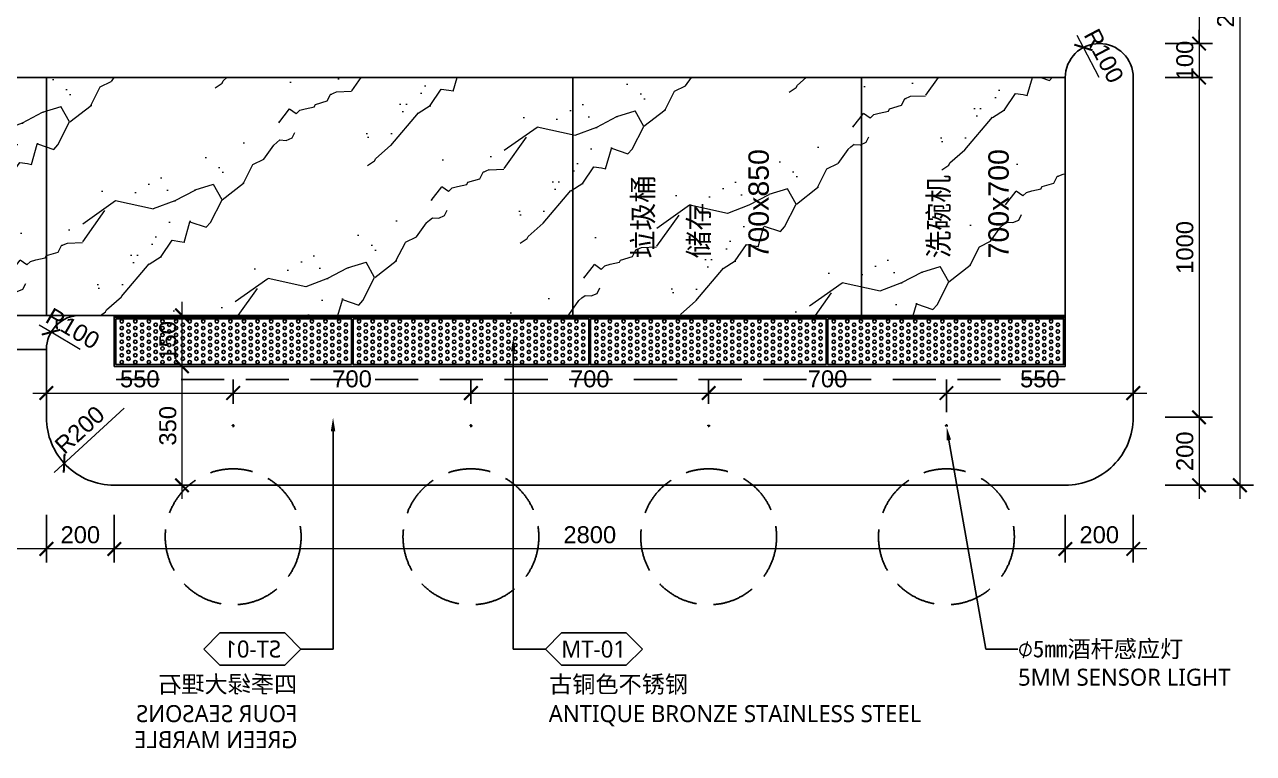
# Model space of a CAD drawing. Header units: millimetres. Extents: x 90086 to 135690, y -7745 to 15991.
# Drawn here: x 92664 to 96282, y 9575 to 11720 of the extents above; entities that cross this region are included whole.
import ezdxf
from ezdxf import colors
from ezdxf.entities.mleader import LeaderData, LeaderLine
from ezdxf.enums import TextEntityAlignment as Align
from ezdxf.math import Vec2, Vec3

# ---------------------------------------------------------------- set-up
doc = ezdxf.new("R2010")
doc.units = ezdxf.units.MM
for name, pattern in [('ACAD_ISO02W100', [15, 12, -3]), ('DASH', [0.35, 0.25, -0.1]), ('DASHED', [19.05, 12.7, -6.35]), ('HIDDEN2', [0.1875, 0.125, -0.0625])]:
    doc.linetypes.add(name, pattern=pattern)
doc.layers.get('Defpoints').update_dxf_attribs({"color": 250})
for name, color, linetype, lineweight in [('_ACM-A-ANNO-DIMS', 2, 'Continuous', 13), ('_ACM-A-ANNO-DIMS @ 20', 2, 'Continuous', 13), ('_ACM-A-ELVE-HACH', 251, 'Continuous', 9)]:
    doc.layers.add(name, color=color, linetype=linetype, lineweight=lineweight)
for name, color, linetype in [('FURN', 1, 'Continuous'), ('I-PL-FURN', 1, 'DASH'), ('I-PL-IDS-MILL', 40, 'Continuous'), ('I-PL-LIGHT', 1, 'HIDDEN2'), ('WALL TYPE$0$G-ANNO-NOTE-CH', 7, 'Continuous')]:
    doc.layers.add(name, color=color, linetype=linetype)
doc.styles.add('Arial', font='ARIALUNI.ttf')
doc.styles.add('Arial_1', font='arial.ttf', dxfattribs={"height": 75})
doc.styles.add('WALL TYPE$0$Aecom Chinese', font='Microsoft YaHei.ttf')
doc.dimstyles.new('Aec-Arch-M-注释性', dxfattribs={"dimscale": 2, "dimtxt": 2.5, "dimasz": 2, "dimexe": 2, "dimexo": 2, "dimgap": 0.8, "dimtad": 1, "dimdec": 0, "dimrnd": 5, "dimzin": 3, "dimdsep": 46, "dimtxsty": 'Arial', "dimblk": 'WALL TYPE$0$_ArchTick', "dimcen": 2.5, "dimdle": 2, "dimclrd": 256, "dimclrt": 256, "dimazin": 2, "dimtfac": 0.75, "dimtdec": 0, "dimtix": 1, "dimtmove": 2, "dimatfit": 2, "dimfxl": 5, "dimfxlon": 1, "dimtolj": 1, "dimtzin": 0, "dimlwd": -1, "dimarcsym": 0})

# ---------------------------------------------------------------- blocks, each defined once
blk = doc.blocks.new('WALL TYPE$0$_ArchTick')
at = {"color": 0, "linetype": 'ByBlock', "const_width": 0.15}
blk.add_lwpolyline([(-0.5, -0.5), (0.5, 0.5)], dxfattribs=at)
blk = doc.blocks.new('*D181')
at = {"layer": '_ACM-A-ANNO-DIMS', "transparency": 16777216}
for p, q in [((96121.9, 11664.4), (96121.9, 11704.4)), ((96121.9, 11664.4), (96121.9, 11564.4)), ((96121.9, 11564.4), (96121.9, 11524.4))]:
    blk.add_line(p, q, dxfattribs=at)
at = {"layer": '_ACM-A-ANNO-DIMS', "color": 0, "lineweight": -2, "transparency": 16777216}
for p, q in [((96021.9, 11664.4), (96161.9, 11664.4)), ((96021.9, 11564.4), (96161.9, 11564.4))]:
    blk.add_line(p, q, dxfattribs=at)
at = {"layer": 'Defpoints', "color": 0, "transparency": 16777216}
for p in [(95828.1, 11664.4), (95928.1, 11564.4), (96121.9, 11564.4)]:
    blk.add_point(p, dxfattribs=at)
at = {"layer": '_ACM-A-ANNO-DIMS', "transparency": 16777216, "xscale": 40, "yscale": 40, "zscale": 40}
for p, rotation in [((96121.9, 11664.4), 270), ((96121.9, 11564.4), 90)]:
    blk.add_blockref('WALL TYPE$0$_ArchTick', p, dxfattribs=dict(at, rotation=rotation))
at = {"layer": '_ACM-A-ANNO-DIMS', "transparency": 16777216, "insert": (96080.3, 11614.4), "char_height": 50, "attachment_point": 5, "rotation": 90, "style": 'Arial'}
blk.add_mtext('\\A1;100', dxfattribs=at)
blk = doc.blocks.new('*D182')
at = {"layer": '_ACM-A-ANNO-DIMS', "transparency": 16777216}
blk.add_line((96121.9, 11604.4), (96121.9, 10524.4), dxfattribs=at)
at = {"layer": '_ACM-A-ANNO-DIMS', "color": 0, "lineweight": -2, "transparency": 16777216}
for p, q in [((96021.9, 11564.4), (96161.9, 11564.4)), ((96021.9, 10564.4), (96161.9, 10564.4))]:
    blk.add_line(p, q, dxfattribs=at)
at = {"layer": 'Defpoints', "color": 0, "transparency": 16777216}
for p in [(95928.1, 11564.4), (95928.1, 10564.4), (96121.9, 10564.4)]:
    blk.add_point(p, dxfattribs=at)
at = {"layer": '_ACM-A-ANNO-DIMS', "transparency": 16777216, "xscale": 40, "yscale": 40, "zscale": 40}
for p, rotation in [((96121.9, 11564.4), 90), ((96121.9, 10564.4), 270)]:
    blk.add_blockref('WALL TYPE$0$_ArchTick', p, dxfattribs=dict(at, rotation=rotation))
at = {"layer": '_ACM-A-ANNO-DIMS', "transparency": 16777216, "insert": (96080.3, 11064.4), "char_height": 50, "attachment_point": 5, "rotation": 90, "style": 'Arial'}
blk.add_mtext('\\A1;1000', dxfattribs=at)
blk = doc.blocks.new('*D183')
at = {"layer": '_ACM-A-ANNO-DIMS', "transparency": 16777216}
blk.add_line((96121.9, 10604.4), (96121.9, 10324.4), dxfattribs=at)
at = {"layer": '_ACM-A-ANNO-DIMS', "color": 0, "lineweight": -2, "transparency": 16777216}
for p, q in [((96021.9, 10564.4), (96161.9, 10564.4)), ((96021.9, 10364.4), (96161.9, 10364.4))]:
    blk.add_line(p, q, dxfattribs=at)
at = {"layer": 'Defpoints', "color": 0, "transparency": 16777216}
for p in [(95928.1, 10564.4), (95928.1, 10364.4), (96121.9, 10364.4)]:
    blk.add_point(p, dxfattribs=at)
at = {"layer": '_ACM-A-ANNO-DIMS', "transparency": 16777216, "xscale": 40, "yscale": 40, "zscale": 40}
for p, rotation in [((96121.9, 10564.4), 90), ((96121.9, 10364.4), 270)]:
    blk.add_blockref('WALL TYPE$0$_ArchTick', p, dxfattribs=dict(at, rotation=rotation))
at = {"layer": '_ACM-A-ANNO-DIMS', "transparency": 16777216, "insert": (96080.3, 10464.4), "char_height": 50, "attachment_point": 5, "rotation": 90, "style": 'Arial'}
blk.add_mtext('\\A1;200', dxfattribs=at)
blk = doc.blocks.new('*D184')
at = {"layer": '_ACM-A-ANNO-DIMS', "transparency": 16777216}
blk.add_line((96121.9, 12604.4), (96121.9, 11624.4), dxfattribs=at)
at = {"layer": '_ACM-A-ANNO-DIMS', "color": 0, "lineweight": -2, "transparency": 16777216}
for p, q in [((96021.9, 12564.4), (96161.9, 12564.4)), ((96021.9, 11664.4), (96161.9, 11664.4))]:
    blk.add_line(p, q, dxfattribs=at)
at = {"layer": 'Defpoints', "color": 0, "transparency": 16777216}
for p in [(95928.1, 12564.4), (95928.1, 11664.4), (96121.9, 11664.4)]:
    blk.add_point(p, dxfattribs=at)
at = {"layer": '_ACM-A-ANNO-DIMS', "transparency": 16777216, "xscale": 40, "yscale": 40, "zscale": 40}
for p, rotation in [((96121.9, 12564.4), 90), ((96121.9, 11664.4), 270)]:
    blk.add_blockref('WALL TYPE$0$_ArchTick', p, dxfattribs=dict(at, rotation=rotation))
at = {"layer": '_ACM-A-ANNO-DIMS', "transparency": 16777216, "insert": (96080.3, 12114.4), "char_height": 50, "attachment_point": 5, "rotation": 90, "style": 'Arial'}
blk.add_mtext('\\A1;900', dxfattribs=at)
blk = doc.blocks.new('*D189')
at = {"layer": '_ACM-A-ANNO-DIMS', "transparency": 16777216}
blk.add_line((96242, 13254.4), (96242, 10324.4), dxfattribs=at)
at = {"layer": '_ACM-A-ANNO-DIMS', "color": 0, "lineweight": -2, "transparency": 16777216}
for p, q in [((96142, 13214.4), (96282, 13214.4)), ((96142, 10364.4), (96282, 10364.4))]:
    blk.add_line(p, q, dxfattribs=at)
at = {"layer": 'Defpoints', "color": 0, "transparency": 16777216}
for p in [(95828.1, 13214.4), (95928.1, 10364.4), (96242, 10364.4)]:
    blk.add_point(p, dxfattribs=at)
at = {"layer": '_ACM-A-ANNO-DIMS', "transparency": 16777216, "xscale": 40, "yscale": 40, "zscale": 40}
for p, rotation in [((96242, 13214.4), 90), ((96242, 10364.4), 270)]:
    blk.add_blockref('WALL TYPE$0$_ArchTick', p, dxfattribs=dict(at, rotation=rotation))
at = {"layer": '_ACM-A-ANNO-DIMS', "transparency": 16777216, "insert": (96200.5, 11789.4), "char_height": 50, "attachment_point": 5, "rotation": 90, "style": 'Arial'}
blk.add_mtext('\\A1;2850', dxfattribs=at)
blk = doc.blocks.new('*D366')
at = {"layer": '_ACM-A-ANNO-DIMS', "transparency": 16777216}
for p, q in [((95781.6, 11652.9), (95763, 11688.3)), ((95828.1, 11564.4), (95781.6, 11652.9))]:
    blk.add_line(p, q, dxfattribs=at)
at = {"layer": 'Defpoints', "color": 0, "transparency": 16777216}
for p in [(95781.6, 11652.9), (95828.1, 11564.4)]:
    blk.add_point(p, dxfattribs=at)
at = {"layer": '_ACM-A-ANNO-DIMS', "transparency": 16777216, "xscale": 40, "yscale": 40, "zscale": 40, "rotation": 297.7458482280069}
blk.add_blockref('WALL TYPE$0$_ArchTick', (95781.6, 11652.9), dxfattribs=at)
at = {"layer": '_ACM-A-ANNO-DIMS', "transparency": 16777216, "insert": (95841.6, 11628), "char_height": 50, "attachment_point": 5, "rotation": 297.7458, "style": 'Arial'}
blk.add_mtext('\\A1;R100', dxfattribs=at)
blk = doc.blocks.new('*D191')
at = {"layer": '_ACM-A-ANNO-DIMS', "color": 0, "lineweight": -2, "transparency": 16777216}
for p, q in [((95728.1, 10277), (95728.1, 10137)), ((95928.1, 10277), (95928.1, 10137))]:
    blk.add_line(p, q, dxfattribs=at)
at = {"layer": '_ACM-A-ANNO-DIMS', "transparency": 16777216}
blk.add_line((95968.1, 10177), (95688.1, 10177), dxfattribs=at)
at = {"layer": 'Defpoints', "color": 0, "transparency": 16777216}
for p in [(95928.1, 10564.4), (95728.1, 10364.4), (95728.1, 10177)]:
    blk.add_point(p, dxfattribs=at)
at = {"layer": '_ACM-A-ANNO-DIMS', "transparency": 16777216, "xscale": 40, "yscale": 40, "zscale": 40, "rotation": 180}
blk.add_blockref('WALL TYPE$0$_ArchTick', (95728.1, 10177), dxfattribs=at)
at = {"layer": '_ACM-A-ANNO-DIMS', "transparency": 16777216, "xscale": 40, "yscale": 40, "zscale": 40}
blk.add_blockref('WALL TYPE$0$_ArchTick', (95928.1, 10177), dxfattribs=at)
at = {"layer": '_ACM-A-ANNO-DIMS', "transparency": 16777216, "insert": (95828.1, 10218.5), "char_height": 50, "attachment_point": 5, "style": 'Arial'}
blk.add_mtext('\\A1;200', dxfattribs=at)
blk = doc.blocks.new('*D192')
at = {"layer": '_ACM-A-ANNO-DIMS', "color": 0, "lineweight": -2, "transparency": 16777216}
for p, q in [((92928.1, 10277), (92928.1, 10137)), ((95728.1, 10277), (95728.1, 10137))]:
    blk.add_line(p, q, dxfattribs=at)
at = {"layer": '_ACM-A-ANNO-DIMS', "transparency": 16777216}
blk.add_line((95768.1, 10177), (92888.1, 10177), dxfattribs=at)
at = {"layer": 'Defpoints', "color": 0, "transparency": 16777216}
for p in [(92928.1, 10364.4), (95728.1, 10364.4), (92928.1, 10177)]:
    blk.add_point(p, dxfattribs=at)
at = {"layer": '_ACM-A-ANNO-DIMS', "transparency": 16777216, "xscale": 40, "yscale": 40, "zscale": 40, "rotation": 180}
blk.add_blockref('WALL TYPE$0$_ArchTick', (92928.1, 10177), dxfattribs=at)
at = {"layer": '_ACM-A-ANNO-DIMS', "transparency": 16777216, "xscale": 40, "yscale": 40, "zscale": 40}
blk.add_blockref('WALL TYPE$0$_ArchTick', (95728.1, 10177), dxfattribs=at)
at = {"layer": '_ACM-A-ANNO-DIMS', "transparency": 16777216, "insert": (94328.1, 10218.5), "char_height": 50, "attachment_point": 5, "style": 'Arial'}
blk.add_mtext('\\A1;2800', dxfattribs=at)
blk = doc.blocks.new('*D193')
at = {"layer": '_ACM-A-ANNO-DIMS', "color": 0, "lineweight": -2, "transparency": 16777216}
for p, q in [((92728.1, 10277), (92728.1, 10137)), ((92928.1, 10277), (92928.1, 10137))]:
    blk.add_line(p, q, dxfattribs=at)
at = {"layer": '_ACM-A-ANNO-DIMS', "transparency": 16777216}
blk.add_line((92968.1, 10177), (92688.1, 10177), dxfattribs=at)
at = {"layer": 'Defpoints', "color": 0, "transparency": 16777216}
for p in [(92728.1, 10364.4), (92928.1, 10364.4), (92728.1, 10177)]:
    blk.add_point(p, dxfattribs=at)
at = {"layer": '_ACM-A-ANNO-DIMS', "transparency": 16777216, "xscale": 40, "yscale": 40, "zscale": 40, "rotation": 180}
blk.add_blockref('WALL TYPE$0$_ArchTick', (92728.1, 10177), dxfattribs=at)
at = {"layer": '_ACM-A-ANNO-DIMS', "transparency": 16777216, "xscale": 40, "yscale": 40, "zscale": 40}
blk.add_blockref('WALL TYPE$0$_ArchTick', (92928.1, 10177), dxfattribs=at)
at = {"layer": '_ACM-A-ANNO-DIMS', "transparency": 16777216, "insert": (92828.1, 10218.5), "char_height": 50, "attachment_point": 5, "style": 'Arial'}
blk.add_mtext('\\A1;200', dxfattribs=at)
blk = doc.blocks.new('*D194')
at = {"layer": '_ACM-A-ANNO-DIMS', "color": 0, "lineweight": -2, "transparency": 16777216}
for p, q in [((91438.2, 10277), (91438.2, 10137)), ((92728.1, 10277), (92728.1, 10137))]:
    blk.add_line(p, q, dxfattribs=at)
at = {"layer": '_ACM-A-ANNO-DIMS', "transparency": 16777216}
blk.add_line((92768.1, 10177), (91398.2, 10177), dxfattribs=at)
at = {"layer": 'Defpoints', "color": 0, "transparency": 16777216}
for p in [(91438.2, 10364.4), (92728.1, 10364.4), (91438.2, 10177)]:
    blk.add_point(p, dxfattribs=at)
at = {"layer": '_ACM-A-ANNO-DIMS', "transparency": 16777216, "xscale": 40, "yscale": 40, "zscale": 40, "rotation": 180}
blk.add_blockref('WALL TYPE$0$_ArchTick', (91438.2, 10177), dxfattribs=at)
at = {"layer": '_ACM-A-ANNO-DIMS', "transparency": 16777216, "xscale": 40, "yscale": 40, "zscale": 40}
blk.add_blockref('WALL TYPE$0$_ArchTick', (92728.1, 10177), dxfattribs=at)
at = {"layer": '_ACM-A-ANNO-DIMS', "transparency": 16777216, "insert": (92083.2, 10218.5), "char_height": 50, "attachment_point": 5, "style": 'Arial'}
blk.add_mtext('\\A1;1290', dxfattribs=at)
blk = doc.blocks.new('*D195')
at = {"layer": '_ACM-A-ANNO-DIMS', "transparency": 16777216}
blk.add_line((93127.5, 10674.4), (93127.5, 10904.4), dxfattribs=at)
at = {"layer": '_ACM-A-ANNO-DIMS', "color": 0, "lineweight": -2, "transparency": 16777216}
for p, q in [((93027.5, 10864.4), (93167.5, 10864.4)), ((93027.5, 10714.4), (93167.5, 10714.4))]:
    blk.add_line(p, q, dxfattribs=at)
at = {"layer": 'Defpoints', "color": 0, "transparency": 16777216}
for p in [(92928.1, 10864.4), (93127.5, 10864.4), (92928.1, 10714.4)]:
    blk.add_point(p, dxfattribs=at)
at = {"layer": '_ACM-A-ANNO-DIMS', "transparency": 16777216, "xscale": 40, "yscale": 40, "zscale": 40}
for p, rotation in [((93127.5, 10864.4), 90), ((93127.5, 10714.4), 270)]:
    blk.add_blockref('WALL TYPE$0$_ArchTick', p, dxfattribs=dict(at, rotation=rotation))
at = {"layer": '_ACM-A-ANNO-DIMS', "transparency": 16777216, "insert": (93085.9, 10789.4), "char_height": 50, "attachment_point": 5, "rotation": 90, "style": 'Arial'}
blk.add_mtext('\\A1;150', dxfattribs=at)
blk = doc.blocks.new('*D196')
at = {"layer": '_ACM-A-ANNO-DIMS', "transparency": 16777216}
blk.add_line((93127.5, 10324.4), (93127.5, 10754.4), dxfattribs=at)
at = {"layer": '_ACM-A-ANNO-DIMS', "color": 0, "lineweight": -2, "transparency": 16777216}
for p, q in [((93027.5, 10714.4), (93167.5, 10714.4)), ((93027.5, 10364.4), (93167.5, 10364.4))]:
    blk.add_line(p, q, dxfattribs=at)
at = {"layer": 'Defpoints', "color": 0, "transparency": 16777216}
for p in [(92928.1, 10714.4), (93127.5, 10714.4), (92928.1, 10364.4)]:
    blk.add_point(p, dxfattribs=at)
at = {"layer": '_ACM-A-ANNO-DIMS', "transparency": 16777216, "xscale": 40, "yscale": 40, "zscale": 40}
for p, rotation in [((93127.5, 10714.4), 90), ((93127.5, 10364.4), 270)]:
    blk.add_blockref('WALL TYPE$0$_ArchTick', p, dxfattribs=dict(at, rotation=rotation))
at = {"layer": '_ACM-A-ANNO-DIMS', "transparency": 16777216, "insert": (93085.9, 10539.4), "char_height": 50, "attachment_point": 5, "rotation": 90, "style": 'Arial'}
blk.add_mtext('\\A1;350', dxfattribs=at)
blk = doc.blocks.new('*D367')
at = {"layer": '_ACM-A-ANNO-DIMS', "transparency": 16777216}
blk.add_line((92957.6, 10591.4), (92751, 10402.4), dxfattribs=at)
at = {"layer": 'Defpoints', "color": 0, "transparency": 16777216}
for p in [(92928.1, 10564.4), (92780.5, 10429.4)]:
    blk.add_point(p, dxfattribs=at)
at = {"layer": '_ACM-A-ANNO-DIMS', "transparency": 16777216, "xscale": 40, "yscale": 40, "zscale": 40, "rotation": 222.4451457173392}
blk.add_blockref('WALL TYPE$0$_ArchTick', (92780.5, 10429.4), dxfattribs=at)
at = {"layer": '_ACM-A-ANNO-DIMS', "transparency": 16777216, "insert": (92826.3, 10527.6), "char_height": 50, "attachment_point": 5, "rotation": 42.4451, "style": 'Arial'}
blk.add_mtext('\\A1;R200', dxfattribs=at)
blk = doc.blocks.new('*D368')
at = {"layer": '_ACM-A-ANNO-DIMS', "transparency": 16777216}
for p, q in [((92741.8, 10814.9), (92707.3, 10835.1)), ((92828.1, 10764.4), (92741.8, 10814.9))]:
    blk.add_line(p, q, dxfattribs=at)
at = {"layer": 'Defpoints', "color": 0, "transparency": 16777216}
for p in [(92741.8, 10814.9), (92828.1, 10764.4)]:
    blk.add_point(p, dxfattribs=at)
at = {"layer": '_ACM-A-ANNO-DIMS', "transparency": 16777216, "xscale": 40, "yscale": 40, "zscale": 40, "rotation": 329.7007934710661}
blk.add_blockref('WALL TYPE$0$_ArchTick', (92741.8, 10814.9), dxfattribs=at)
at = {"layer": '_ACM-A-ANNO-DIMS', "transparency": 16777216, "insert": (92805.9, 10825.5), "char_height": 50, "attachment_point": 5, "rotation": 329.7008, "style": 'Arial'}
blk.add_mtext('\\A1;R100', dxfattribs=at)
blk = doc.blocks.new('K_53')
at = {"layer": 'I-PL-IDS-MILL', "color": 8, "linetype": 'DASH', "ltscale": 200}
for points in [[(-880, -152936.9), (-880, -152236.9), (-1580, -152236.9), (-1580, -152936.9)], [(670, -152936.9), (670, -152236.9), (-880, -152236.9), (-880, -152936.9)], [(1520, -152936.9), (1520, -152236.9), (670, -152236.9), (670, -152936.9)], [(2120, -152936.9), (2120, -152236.9), (1520, -152236.9), (1520, -152936.9)]]:
    blk.add_lwpolyline(points, close=True, dxfattribs=at)
at = {"layer": 'FURN', "linetype": 'ACAD_ISO02W100', "char_height": 60, "attachment_point": 1, "rotation": 90, "style": 'Arial'}
for s, insert in [('{\\fArial Unicode MS|b0|i0|c134|p34;700x850}', (1187, -152769.2)), ('{\\fArial Unicode MS|b0|i0|c134|p34;700x700}', (1893.3, -152769.2)), ('{\\fArial Unicode MS|b0|i0|c134|p34;垃圾桶}', (846.5, -152769.2)), ('{\\fArial Unicode MS|b0|i0|c134|p34;洗碗机}', (1716.9, -152769.2)), ('{\\fArial Unicode MS|b0|i0|c134|p34;储存}', (1010.6, -152769.2))]:
    blk.add_mtext_dynamic_manual_height_columns(s, width=151170.167, gutter_width=500, heights=[109.5], dxfattribs=dict(at, insert=insert))
blk = doc.blocks.new('K_68')
at = {"color": 8}
for centre in [(-10, -5), (-10, -25), (10, -15), (10, -35), (-10, -45), (-10, -65), (10, -55), (10, -75), (-10, -85), (-10, -105), (10, -95), (-10, -125), (10, -115)]:
    blk.add_circle(centre, 5, dxfattribs=at)
blk = doc.blocks.new('K_69')
for p in [(-320, 0), (-280, 0), (-240, 0), (-200, 0), (-160, 0), (-120, 0), (-80, 0), (-40, 0), (0, 0), (40, 0), (80, 0), (120, 0), (160, 0), (200, 0), (240, 0), (280, 0), (320, 0)]:
    blk.add_blockref('K_68', p)
blk = doc.blocks.new('WHA12202707')
at = {"transparency": 16777216}
for p, q in [((2.38, 2.38), (0, 0)), ((11.91, 2.38), (2.38, 2.38)), ((11.91, 2.38), (14.29, 0)), ((2.38, -2.38), (0, 0)), ((11.91, -2.38), (14.29, 0)), ((2.38, -2.38), (11.91, -2.38))]:
    blk.add_line(p, q, dxfattribs=at)
at = {"transparency": 16777216, "style": 'WALL TYPE$0$Aecom Chinese'}
blk.add_attdef('英文2', (0.49, -14.58), '', height=2.5, dxfattribs=at)
at = {"layer": 'WALL TYPE$0$G-ANNO-NOTE-CH', "transparency": 16777216, "style": 'WALL TYPE$0$Aecom Chinese'}
blk.add_attdef('编号', text='', height=2.5, dxfattribs=at).set_placement((7.1, 0), align=Align.MIDDLE)
for tag, p in [('中文', (0.54, -5.18)), ('英文', (0.49, -9.51))]:
    blk.add_attdef(tag, text='', height=2.5, dxfattribs=at).set_placement(p, align=Align.MIDDLE_LEFT)
blk = doc.blocks.new('*D357')
at = {"layer": '_ACM-A-ANNO-DIMS', "color": 0, "lineweight": -2, "transparency": 16777216}
for p, q in [((95378.1, 10579.4), (95378.1, 10675.8)), ((95928.1, 10604.4), (95928.1, 10675.8))]:
    blk.add_line(p, q, dxfattribs=at)
at = {"layer": '_ACM-A-ANNO-DIMS', "transparency": 16777216}
blk.add_line((95338.1, 10635.8), (95968.1, 10635.8), dxfattribs=at)
at = {"layer": 'Defpoints', "color": 0, "transparency": 16777216}
for p in [(95928.1, 10635.8), (95378.1, 10539.4), (95928.1, 10564.4)]:
    blk.add_point(p, dxfattribs=at)
at = {"layer": '_ACM-A-ANNO-DIMS', "transparency": 16777216, "xscale": 40, "yscale": 40, "zscale": 40, "rotation": 180}
blk.add_blockref('WALL TYPE$0$_ArchTick', (95378.1, 10635.8), dxfattribs=at)
at = {"layer": '_ACM-A-ANNO-DIMS', "transparency": 16777216, "xscale": 40, "yscale": 40, "zscale": 40}
blk.add_blockref('WALL TYPE$0$_ArchTick', (95928.1, 10635.8), dxfattribs=at)
at = {"layer": '_ACM-A-ANNO-DIMS', "transparency": 16777216, "insert": (95653.1, 10677.3), "char_height": 50, "attachment_point": 5, "style": 'Arial'}
blk.add_mtext('\\A1;550', dxfattribs=at)
blk = doc.blocks.new('*D358')
at = {"layer": '_ACM-A-ANNO-DIMS', "color": 0, "lineweight": -2, "transparency": 16777216}
for p, q in [((94678.1, 10604.4), (94678.1, 10675.8)), ((95378.1, 10604.4), (95378.1, 10675.8))]:
    blk.add_line(p, q, dxfattribs=at)
at = {"layer": '_ACM-A-ANNO-DIMS', "transparency": 16777216}
blk.add_line((94638.1, 10635.8), (95418.1, 10635.8), dxfattribs=at)
at = {"layer": 'Defpoints', "color": 0, "transparency": 16777216}
for p in [(95378.1, 10635.8), (94678.1, 10564.4), (95378.1, 10564.4)]:
    blk.add_point(p, dxfattribs=at)
at = {"layer": '_ACM-A-ANNO-DIMS', "transparency": 16777216, "xscale": 40, "yscale": 40, "zscale": 40, "rotation": 180}
blk.add_blockref('WALL TYPE$0$_ArchTick', (94678.1, 10635.8), dxfattribs=at)
at = {"layer": '_ACM-A-ANNO-DIMS', "transparency": 16777216, "xscale": 40, "yscale": 40, "zscale": 40}
blk.add_blockref('WALL TYPE$0$_ArchTick', (95378.1, 10635.8), dxfattribs=at)
at = {"layer": '_ACM-A-ANNO-DIMS', "transparency": 16777216, "insert": (95028.1, 10677.3), "char_height": 50, "attachment_point": 5, "style": 'Arial'}
blk.add_mtext('\\A1;700', dxfattribs=at)
blk = doc.blocks.new('*D359')
at = {"layer": '_ACM-A-ANNO-DIMS', "color": 0, "lineweight": -2, "transparency": 16777216}
for p, q in [((93978.1, 10604.4), (93978.1, 10675.8)), ((94678.1, 10604.4), (94678.1, 10675.8))]:
    blk.add_line(p, q, dxfattribs=at)
at = {"layer": '_ACM-A-ANNO-DIMS', "transparency": 16777216}
blk.add_line((93938.1, 10635.8), (94718.1, 10635.8), dxfattribs=at)
at = {"layer": 'Defpoints', "color": 0, "transparency": 16777216}
for p in [(94678.1, 10635.8), (93978.1, 10564.4), (94678.1, 10564.4)]:
    blk.add_point(p, dxfattribs=at)
at = {"layer": '_ACM-A-ANNO-DIMS', "transparency": 16777216, "xscale": 40, "yscale": 40, "zscale": 40, "rotation": 180}
blk.add_blockref('WALL TYPE$0$_ArchTick', (93978.1, 10635.8), dxfattribs=at)
at = {"layer": '_ACM-A-ANNO-DIMS', "transparency": 16777216, "xscale": 40, "yscale": 40, "zscale": 40}
blk.add_blockref('WALL TYPE$0$_ArchTick', (94678.1, 10635.8), dxfattribs=at)
at = {"layer": '_ACM-A-ANNO-DIMS', "transparency": 16777216, "insert": (94328.1, 10677.3), "char_height": 50, "attachment_point": 5, "style": 'Arial'}
blk.add_mtext('\\A1;700', dxfattribs=at)
blk = doc.blocks.new('*D360')
at = {"layer": '_ACM-A-ANNO-DIMS', "color": 0, "lineweight": -2, "transparency": 16777216}
for p, q in [((93278.1, 10604.4), (93278.1, 10675.8)), ((93978.1, 10604.4), (93978.1, 10675.8))]:
    blk.add_line(p, q, dxfattribs=at)
at = {"layer": '_ACM-A-ANNO-DIMS', "transparency": 16777216}
blk.add_line((93238.1, 10635.8), (94018.1, 10635.8), dxfattribs=at)
at = {"layer": 'Defpoints', "color": 0, "transparency": 16777216}
for p in [(93978.1, 10635.8), (93278.1, 10564.4), (93978.1, 10564.4)]:
    blk.add_point(p, dxfattribs=at)
at = {"layer": '_ACM-A-ANNO-DIMS', "transparency": 16777216, "xscale": 40, "yscale": 40, "zscale": 40, "rotation": 180}
blk.add_blockref('WALL TYPE$0$_ArchTick', (93278.1, 10635.8), dxfattribs=at)
at = {"layer": '_ACM-A-ANNO-DIMS', "transparency": 16777216, "xscale": 40, "yscale": 40, "zscale": 40}
blk.add_blockref('WALL TYPE$0$_ArchTick', (93978.1, 10635.8), dxfattribs=at)
at = {"layer": '_ACM-A-ANNO-DIMS', "transparency": 16777216, "insert": (93628.1, 10677.3), "char_height": 50, "attachment_point": 5, "style": 'Arial'}
blk.add_mtext('\\A1;700', dxfattribs=at)
blk = doc.blocks.new('*D361')
at = {"layer": '_ACM-A-ANNO-DIMS', "color": 0, "lineweight": -2, "transparency": 16777216}
for p, q in [((92728.1, 10604.4), (92728.1, 10675.8)), ((93278.1, 10604.4), (93278.1, 10675.8))]:
    blk.add_line(p, q, dxfattribs=at)
at = {"layer": '_ACM-A-ANNO-DIMS', "transparency": 16777216}
blk.add_line((92688.1, 10635.8), (93318.1, 10635.8), dxfattribs=at)
at = {"layer": 'Defpoints', "color": 0, "transparency": 16777216}
for p in [(93278.1, 10635.8), (92728.1, 10564.4), (93278.1, 10564.4)]:
    blk.add_point(p, dxfattribs=at)
at = {"layer": '_ACM-A-ANNO-DIMS', "transparency": 16777216, "xscale": 40, "yscale": 40, "zscale": 40, "rotation": 180}
blk.add_blockref('WALL TYPE$0$_ArchTick', (92728.1, 10635.8), dxfattribs=at)
at = {"layer": '_ACM-A-ANNO-DIMS', "transparency": 16777216, "xscale": 40, "yscale": 40, "zscale": 40}
blk.add_blockref('WALL TYPE$0$_ArchTick', (93278.1, 10635.8), dxfattribs=at)
at = {"layer": '_ACM-A-ANNO-DIMS', "transparency": 16777216, "insert": (93003.1, 10677.3), "char_height": 50, "attachment_point": 5, "style": 'Arial'}
blk.add_mtext('\\A1;550', dxfattribs=at)

msp = doc.modelspace()

# ---------------------------------------------------------------- hatches: boundary and pattern name
at = {"layer": '_ACM-A-ELVE-HACH'}
h = msp.add_hatch(dxfattribs=at)
h.set_pattern_fill('大理石', color=256, scale=80, angle=333, pattern_type=2)
h.set_pattern_definition([(14.98721, (148974.62, -26145.48), (1241.35138, 215.97853), [16.1444, -3374.1687]), (41.19859, (148749.34, -26058.98), (1135.50092, 1118.39064), [58.16, -4013.0247]), (33.9454, (148725.574, -26079.19), (792.28408, 444.789755), [24.7095, -5164.288]), (63, (148746.07, -26065.4), (449.0673, -228.8112), [7.2, -748.8]), (44.56505, (148963.8, -26156.14), (343.2168, 673.6009), [15.179, -1578.609]), (144.46923, (148963.81, -26156.136), (-449.06728, 228.81122), [24.2685, -5072.116]), (52.2157, (148912.624, -26182.58), (1821.93455, 2465.592504), [51.306, -5335.8383]), (35.132996, (148679.354, -25805.14), (3512.3532207, 2452.759841), [118.095, -24681.828]), (333, (148736.14, -25709.7), (343.217, 673.601), [0, -504]), (37.98311, (149089.365, -25735.265), (1927.785023, 1563.180358), [79.454, -8263.2296]), (54.43911, (149126.924, -26089.753), (3987.08591, 5604.7859225), [112.8574, -23587.2016]), (55.874984, (148909.92, -25902.417), (2165.151341, 3139.193464), [58.0483, -12132.085]), (49.75948, (148793.102, -26020.672), (1478.71774, 1791.991574), [125.7426, -13077.228]), (333, (148723.3, -25984.7), (343.217, 673.601), [0, -504]), (333, (148726.8, -25995.56), (343.217, 673.601), [0, -504]), (333, (148795.7, -25985.24), (343.217, 673.601), [0, -504]), (333, (148821.7, -25898.6), (343.217, 673.601), [0, -504]), (32.03624, (148874.33, -25924.688), (792.284072, 444.789759), [41.983, -8774.416]), (333, (148909.24, -25903.64), (343.217, 673.601), [0, -504]), (333, (148839.8, -25898.7), (343.217, 673.601), [0, -504]), (333, (148883.5, -25866.5), (343.217, 673.601), [0, -504]), (333, (148828.75, -25920.35), (343.217, 673.601), [0, -504]), (23.19443, (149065.67, -26098.95), (792.2841, 444.78972), [18.7446, -3917.621]), (63, (149055.87, -26118.2), (449.0673, -228.8112), [21.6, -734.4]), (16.66778, (149020.904, -26128.66), (2033.635495, 660.76822), [36.4966, -7627.784]), (63, (149017.64, -26135.1), (449.0673, -228.8112), [7.2, -748.8]), (12.80557, (148990.22, -26141.31), (1241.35138, 215.97855), [28.117, -5876.432]), (333, (148947.2, -26062.45), (343.217, 673.601), [0, -504]), (333, (149067.4, -26098.05), (343.217, 673.601), [0, -504]), (333, (149067.4, -26098.05), (343.217, 673.601), [0, -504]), (2.35775, (149082.9, -26091.566), (1690.41868, -12.8327), [44.058, -4582.047]), (333, (149088.5, -26052.7), (343.217, 673.601), [0, -504]), (119.30993, (149089.365, -25735.265), (-554.917764, 1131.22334), [51.92, -5399.6735]), (341.1301, (148994.42, -25800.018), (4833.88966, -1614.511173), [50.9117, -10640.5424]), (20.862405, (148887.376, -25761.638), (2825.919599, 1105.557944), [67.967, -14205.113]), (347.620874, (148775.934, -25737.18), (3037.620544, -699.266303), [114.0947, -11865.847]), (333, (148833.9, -25714.06), (343.217, 673.601), [0, -504]), (351.43495, (148942.486, -25854.364), (2139.48595, -241.64392), [22.7684, -4758.5953]), (349.69924, (148965, -25857.76), (449.0673, -228.81117), [12.5284, -2618.4287]), (74.093723, (148977.327, -25859.995), (1504.38311, 5172.828907), [62.3654, -13034.3624]), (333, (148934.6, -25801.7), (343.217, 673.601), [0, -504]), (333, (148994.8, -25798.6), (343.217, 673.601), [0, -504]), (333, (148894.5, -25844.85), (343.217, 673.601), [0, -504]), (333, (148910.24, -25671.2), (343.217, 673.601), [0, -504]), (333, (148873.9, -25689), (343.217, 673.601), [0, -504]), (17.1449, (149009.617, -25706.752), (2033.635494, 660.768223), [56.8577, -11883.2616]), (27.582945, (148950.887, -25737.434), (792.284102, 444.789715), [66.2613, -13848.6104]), (333, (149010.45, -25706.6), (343.217, 673.601), [0, -504]), (333, (148928.1, -25707.56), (343.217, 673.601), [0, -504]), (333, (149010.45, -25706.6), (343.217, 673.601), [0, -504]), (333, (148950.4, -25738.5), (343.217, 673.601), [0, -504]), (48.06858, (149042.59, -25816.48), (1478.71774, 1791.99158), [18.629, -3893.463]), (63, (149055.04, -25802.6), (449.0673, -228.8112), [75.6, -680.4]), (23.19443, (149277.99, -25560.67), (792.2841, 444.78972), [18.7446, -3917.621]), (333, (149080.7, -25640), (343.217, 673.601), [0, -504]), (333, (149091.4, -25654.55), (343.217, 673.601), [0, -504]), (333, (149041.05, -25610.7), (343.217, 673.601), [0, -504]), (333, (149153.6, -25568.2), (343.217, 673.601), [0, -504]), (26.1301, (149179.774, -25631.837), (792.284106, 444.78972), [36, -7523.9997]), (63, (149152, -25686.37), (449.0673, -228.8112), [61.2, -694.8]), (333, (149152.6, -25685.3), (343.217, 673.601), [0, -504]), (356.19859, (149259.75, -25559.46), (1690.41867, -12.8327), [18.278, -3820.0717]), (39.0375, (149250.57, -25566.9), (1135.5009, 1118.39064), [11.8186, -2470.0934]), (39.0375, (149241.39, -25574.34), (1135.5009, 1118.39064), [11.8186, -2470.0934]), (54.8699, (149212.095, -25615.982), (2165.151377, 3139.193448), [50.9117, -10640.5424]), (63, (149295.2, -25553.3), (449.0673, -228.8112), [18, -738]), (333, (149257.3, -25505.7), (343.217, 673.601), [0, -504])])
edge = h.paths.add_edge_path()
edge.add_arc((95728.1, 12764.4), 200, 270, 360)
edge.add_line((95928.1, 12764.4), (95928.1, 12864.4))
edge.add_arc((95828.1, 12864.4), 100, -90, 0, ccw=False)
edge.add_line((95828.1, 12764.4), (95778.1, 12764.4))
edge.add_line((95778.1, 12764.4), (95778.1, 13234.4))
edge.add_line((95778.1, 13234.4), (95578.1, 13234.4))
edge.add_line((95578.1, 13234.4), (95578.1, 13134.4))
edge.add_line((95578.1, 13134.4), (95578.1, 13019.4))
edge.add_line((95578.1, 13019.4), (93028.1, 13019.4))
edge.add_line((93028.1, 13019.4), (93028.1, 13134.4))
edge.add_line((93028.1, 13134.4), (93028.1, 13234.4))
edge.add_line((93028.1, 13234.4), (92878.1, 13234.4))
edge.add_line((92878.1, 13234.4), (92878.1, 12764.4))
edge.add_line((92878.1, 12764.4), (92828.1, 12764.4))
edge.add_arc((92828.1, 12864.4), 100, 180, 270, ccw=False)
edge.add_line((92728.1, 12864.4), (92728.1, 13114.4))
edge.add_arc((92828.1, 13114.4), 100, 90, 180, ccw=False)
edge.add_line((92828.1, 13214.4), (91758.1, 13214.4))
edge.add_line((91758.1, 13214.4), (91758.1, 13210.5))
edge.add_arc((91756.8, 13206), 4.77, 73.334, 166.7335)
edge.add_arc((91749.1, 13207.6), 3.08, 200.575, 350.0474, ccw=False)
edge.add_arc((91743.2, 13165.6), 41, 85.8404, 126.0783)
edge.add_arc((91711.5, 13207.7), 11.8, 240.5974, 310.4222, ccw=False)
edge.add_arc((91702.6, 13200.1), 4.1, 189.3845, 319.2343, ccw=False)
edge.add_arc((91686.6, 13218.7), 22.6, 238.2028, 301.7947, ccw=False)
edge.add_arc((91671.8, 13199.6), 2.88, 228.9864, 356.76, ccw=False)
edge.add_arc((91669.2, 13193.2), 4.26, 80.8861, 163.7626)
edge.add_line((91665.1, 13194.4), (91608.1, 13194.4))
edge.add_line((91608.1, 13194.4), (91608.1, 13214.4))
edge.add_line((91608.1, 13214.4), (91438.2, 13214.4))
edge.add_line((91438.2, 13214.4), (91438.2, 10864.4))
edge.add_line((91438.2, 10864.4), (92828.1, 10864.4))
edge.add_line((92828.1, 10864.4), (92928.1, 10864.4))
edge.add_line((92928.1, 10864.4), (92928.1, 10864.4))
edge.add_line((92928.1, 10864.4), (95728.1, 10864.4))
edge.add_line((95728.1, 10864.4), (95728.1, 11564.4))
edge.add_line((95728.1, 11564.4), (92028.1, 11564.4))
edge.add_line((92028.1, 11564.4), (92028.1, 12564.4))
edge.add_line((92028.1, 12564.4), (95728.1, 12564.4))

# ---------------------------------------------------------------- linework, layer by layer
at = {"layer": 'I-PL-FURN', "ltscale": 500}
for centre in [(93278.1, 10212.7), (93978.1, 10212.7), (94678.1, 10212.7), (95378.1, 10212.7)]:
    msp.add_circle(centre, 200, dxfattribs=at)
at = {"layer": 'I-PL-IDS-MILL'}
for points in [[(95928.1, 12864.4), (95928.1, 12764.4, -0.414214), (95728.1, 12564.4), (92028.1, 12564.4), (92028.1, 11564.4), (95728.1, 11564.4)], [(95928.1, 10864.4), (95928.1, 10564.4, -0.414214), (95728.1, 10364.4), (92928.1, 10364.4, -0.414214), (92728.1, 10564.4), (92728.1, 10764.4, -0.414214), (92828.1, 10864.4), (92928.1, 10864.4), (92928.1, 10714.4), (95728.1, 10714.4), (95728.1, 11564.4)]]:
    msp.add_lwpolyline(points, format="xyb", dxfattribs=at)
for points in [[(95928.1, 10864.4), (95928.1, 11564.4)], [(92828.1, 10864.4), (91438.1, 10864.4), (91438.1, 10764.4), (92728.1, 10764.4)]]:
    msp.add_lwpolyline(points, dxfattribs=at)
for points in [[(92928.1, 10864.4), (95728.1, 10864.4), (95728.1, 10859.4), (92928.1, 10859.4)], [(95728.1, 10859.4), (92928.1, 10859.4), (92928.1, 10714.4), (95728.1, 10714.4)], [(93626.9, 10719.4), (92933.1, 10719.4), (92933.1, 10854.4), (93626.9, 10854.4)], [(93631.9, 10854.4), (94325.6, 10854.4), (94325.6, 10719.4), (93631.9, 10719.4)], [(95024.4, 10719.4), (94330.6, 10719.4), (94330.6, 10854.4), (95024.4, 10854.4)], [(95029.4, 10854.4), (95723.1, 10854.4), (95723.1, 10719.4), (95029.4, 10719.4)]]:
    msp.add_lwpolyline(points, close=True, dxfattribs=at)
msp.add_arc((95828.1, 11564.4), 100, 0, 180, dxfattribs=at)
at = {"layer": 'I-PL-LIGHT', "linetype": 'DASHED', "ltscale": 10}
msp.add_line((95728.1, 10675.9), (92928.1, 10675.9), dxfattribs=at)
at = {"layer": 'I-PL-LIGHT', "ltscale": 5.8}
for centre in [(93278.1, 10539.4), (93978.1, 10539.4), (94678.1, 10539.4), (95378.1, 10539.4)]:
    msp.add_circle(centre, 2.5, dxfattribs=at)

# ---------------------------------------------------------------- block references
for p in [(93280, 10851.9), (93978.8, 10851.9), (94677.5, 10851.9), (95376.3, 10851.9)]:
    msp.add_blockref('K_69', p)
at = {"layer": 'FURN'}
msp.add_blockref('K_53', (93608.2, 163801.3), dxfattribs=at)

# ---------------------------------------------------------------- dimensions: what is measured, and where the dimension line sits
at = {"layer": '_ACM-A-ANNO-DIMS @ 20'}
for base, p1, p2, picture, middle in [((96242, 10364.4), (95828.1, 13214.4), (95928.1, 10364.4), '*D189', (96200.5, 11789.4)), ((96121.9, 11664.4), (95928.1, 12564.4), (95928.1, 11664.4), '*D184', (96080.3, 12114.4)), ((96121.9, 11564.4), (95828.1, 11664.4), (95928.1, 11564.4), '*D181', (96080.3, 11614.4)), ((96121.9, 10564.4), (95928.1, 11564.4), (95928.1, 10564.4), '*D182', (96080.3, 11064.4)), ((93127.5, 10864.4), (92928.1, 10714.4), (92928.1, 10864.4), '*D195', (93085.9, 10789.4)), ((93127.5, 10714.4), (92928.1, 10364.4), (92928.1, 10714.4), '*D196', (93085.9, 10539.4)), ((96121.9, 10364.4), (95928.1, 10564.4), (95928.1, 10364.4), '*D183', (96080.3, 10464.4))]:
    dim = msp.add_linear_dim(base=base, p1=p1, p2=p2, angle=90, dimstyle='Aec-Arch-M-注释性', override={"dimscale": 20, "dimzin": 8, "dimtix": 1, "dimtofl": 1, "dimtmove": 2, "dimatfit": 2}, dxfattribs=at)
    dim.commit()
    dim.dimension.update_dxf_attribs({"geometry": picture, "text_midpoint": middle})
for center, mpoint, picture, middle in [((95828.1, 11564.4), (95781.6, 11652.9), '*D366', (95841.6, 11628)), ((92828.1, 10764.4), (92741.8, 10814.9), '*D368', (92805.9, 10825.5)), ((92928.1, 10564.4), (92780.5, 10429.4), '*D367', (92826.3, 10527.6))]:
    dim = msp.add_radius_dim(center=center, mpoint=mpoint, dimstyle='Aec-Arch-M-注释性', override={"dimscale": 20, "dimzin": 8, "dimtix": 1, "dimtofl": 1, "dimtmove": 2, "dimatfit": 2}, dxfattribs=at)
    dim.commit()
    dim.dimension.update_dxf_attribs({"geometry": picture, "text_midpoint": middle})
for base, p1, p2, picture, middle in [((93278.1, 10635.8), (92728.1, 10564.4), (93278.1, 10564.4), '*D361', (93003.1, 10677.3)), ((93978.1, 10635.8), (93278.1, 10564.4), (93978.1, 10564.4), '*D360', (93628.1, 10677.3)), ((94678.1, 10635.8), (93978.1, 10564.4), (94678.1, 10564.4), '*D359', (94328.1, 10677.3)), ((95378.1, 10635.8), (94678.1, 10564.4), (95378.1, 10564.4), '*D358', (95028.1, 10677.3)), ((95928.1, 10635.8), (95378.1, 10539.4), (95928.1, 10564.4), '*D357', (95653.1, 10677.3)), ((95728.1, 10177), (95928.1, 10564.4), (95728.1, 10364.4), '*D191', (95828.1, 10218.5)), ((91438.2, 10177), (92728.1, 10364.4), (91438.2, 10364.4), '*D194', (92083.2, 10218.5)), ((92728.1, 10177), (92928.1, 10364.4), (92728.1, 10364.4), '*D193', (92828.1, 10218.5)), ((92928.1, 10177), (95728.1, 10364.4), (92928.1, 10364.4), '*D192', (94328.1, 10218.5))]:
    dim = msp.add_linear_dim(base=base, p1=p1, p2=p2, dimstyle='Aec-Arch-M-注释性', override={"dimscale": 20, "dimzin": 8, "dimtix": 1, "dimtofl": 1, "dimtmove": 2, "dimatfit": 2}, dxfattribs=at)
    dim.commit()
    dim.dimension.update_dxf_attribs({"geometry": picture, "text_midpoint": middle})

# ---------------------------------------------------------------- leaders
ml = msp.add_multileader_block('Standard', dxfattribs=at)
ml.set_content('WHA12202707', color=256, scale=20)
ml.set_attribute('编号', 'MT-01', width=0)
ml.set_attribute('中文', '古铜色不锈钢', width=0)
ml.set_attribute('英文', 'ANTIQUE BRONZE STAINLESS STEEL', width=0)
ml.set_attribute('英文2', '', width=0)
ml.set_leader_properties(color=2)
ml.build(insert=Vec2(0, 0))
ml.multileader.update_dxf_attribs({"text_right_attachment_type": 6, "dogleg_length": 0.36, "arrow_head_size": 40, "scale": 20})
ctx = ml.context
ctx.base_point, ctx.scale, ctx.char_height, ctx.arrow_head_size, ctx.landing_gap_size, ctx.plane_origin = Vec3(94197.4, 9882.5), 20, 1500, 40, 1.8, Vec3(96711.2, 5747.7)
ctx.right_attachment = 6
notes = []
notes.append((ctx, [(0, (1, 1, 0), (94102.6, 9882.5), (1, 0), 94.8, [(1, [(94102.6, 10798.3)], 0, [])])]))
ctx.block.insert = Vec3(94197.4, 9882.5)
ml = msp.add_multileader_block('Standard', dxfattribs=at)
ml.set_content('WHA12202707', color=256, scale=-20)
ml.set_attribute('编号', 'ST-01', width=0)
ml.set_attribute('中文', '四季绿大理石', width=0)
ml.set_attribute('英文', 'FOUR SEASONS ', width=0)
ml.set_attribute('英文2', 'GREEN MARBLE', width=0)
ml.set_leader_properties(color=2)
ml.build(insert=Vec2(0, 0))
ml.multileader.update_dxf_attribs({"text_right_attachment_type": 6, "dogleg_length": 0.36, "arrow_head_size": 40, "scale": 20})
ctx = ml.context
ctx.base_point, ctx.scale, ctx.char_height, ctx.arrow_head_size, ctx.landing_gap_size, ctx.plane_origin = Vec3(93191.6, 9882.5), 20, 1500, 40, 1.8, Vec3(91734.8, 8670.3)
ctx.right_attachment, ctx.text_align_type = 6, 2
notes.append((ctx, [(0, (1, 1, 0), (93572.2, 9882.5), (-1, 0), 94.8, [(0, [(93572.2, 10563.4)], 0, [])])]))
ctx.block.insert, ctx.block.scale = Vec3(93477.4, 9882.5), Vec3(-20, 20, 20)
ml = msp.add_multileader_mtext('Standard', dxfattribs=at)
ml.set_content('{\\fSimSun|b1|i0|c134|p2;\\C0;⌀5mm酒杆感应灯\\P\\fMicrosoft YaHei|b0|i0|c134|p34;5MM SENSOR LIGHT}', color=256, style='Arial_1')
ml.set_leader_properties(color=2)
ml.build(insert=Vec2(0, 0))
ml.multileader.update_dxf_attribs({"text_right_attachment_type": 6, "dogleg_length": 4.74, "arrow_head_size": 40, "scale": 20})
ctx = ml.context
ctx.base_point, ctx.scale, ctx.char_height, ctx.arrow_head_size, ctx.landing_gap_size, ctx.plane_origin = Vec3(95588.8, 9882.5), 20, 50, 40, 0.06, Vec3(95165.6, 11640.9)
ctx.right_attachment = 6
notes.append((ctx, [(0, (1, 1, 0), (95494, 9882.5), (1, 0), 94.8, [(0, [(95378.4, 10536.9)], 0, [])])]))
ctx.mtext.insert, ctx.mtext.flow_direction = Vec3(95588.9, 9907.9), 5
for ctx, leaders in notes:
    for number, flags, end, landing, length, lines in leaders:
        leader = LeaderData()
        leader.index, (leader.has_last_leader_line, leader.has_dogleg_vector, leader.attachment_direction) = number, flags
        leader.last_leader_point, leader.dogleg_vector, leader.dogleg_length = Vec3(end), Vec3(landing), length
        for number, points, colour, breaks in lines:
            line = LeaderLine()
            line.index, line.vertices, line.color, line.breaks = number, Vec3.list(points), colors.encode_raw_color(colour), breaks
            leader.lines.append(line)
        ctx.leaders.append(leader)

doc.saveas('drawing.dxf')
